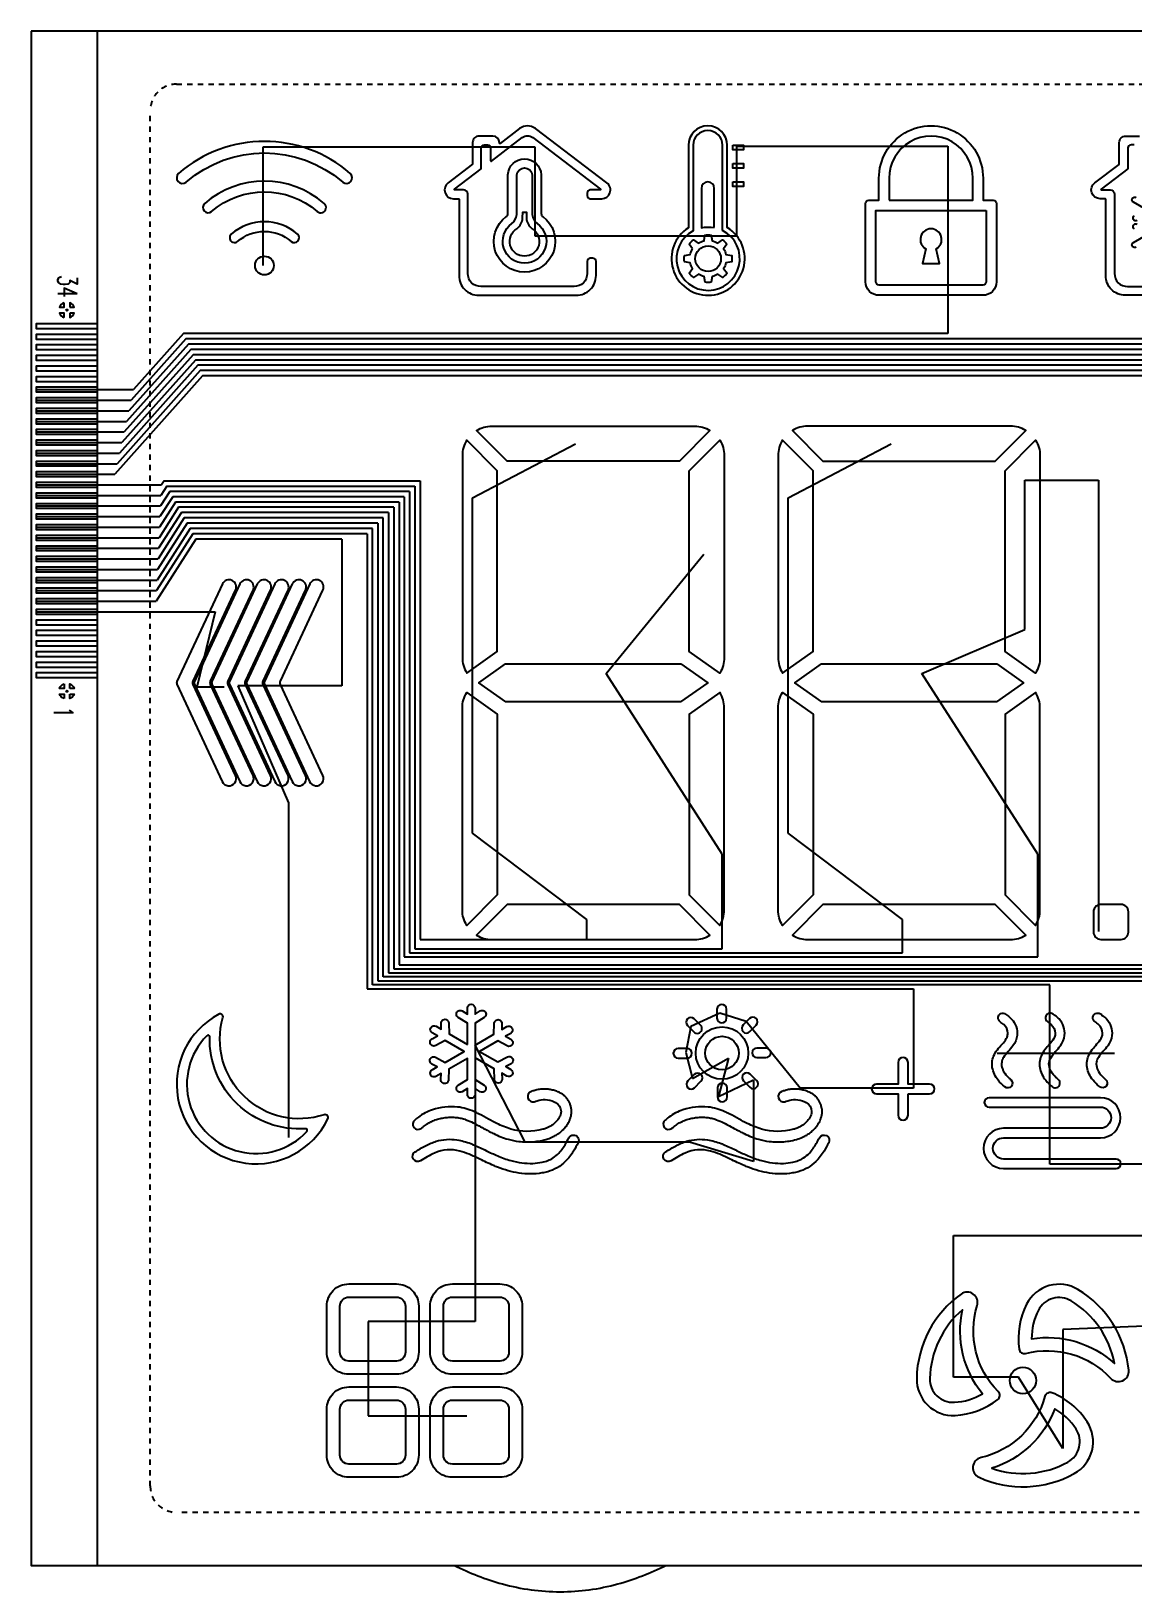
# Model space of a CAD drawing. Header units: millimetres. Extents: x 1946 to 4611, y 2266 to 2855.
# Drawn here: x 3259.8 to 3301.5, y 2679.7 to 2738.7 of the extents above; entities that cross this region are included whole.
import ezdxf

# ---------------------------------------------------------------- set-up
doc = ezdxf.new("R2010")
doc.units = ezdxf.units.MM
doc.linetypes.add('DASHED', pattern=[0.2, 0.1, -0.1])
doc.layers.add('DWG', color=7, linetype='Continuous')
doc.layers.add('seg', color=3, linetype='Continuous')
doc.styles.get("Standard").update_dxf_attribs({"font": 'txt.shx', "bigfont": 'gbcbig.shx'})

# ---------------------------------------------------------------- blocks, each defined once
blk = doc.blocks.new('SPC')
at = {"layer": 'DWG'}
for points in [[(16.507, 51.834, 0.41411), (16.342, 52), (16.013, 52, -0.718034), (16.003, 52.03), (17.013, 52.798, 0.234266), (17.019, 52.811), (17.019, 53.589, -0.41484), (17.136, 53.705), (17.256, 53.704, -0.413587), (17.372, 53.588), (17.372, 53.105, 0.620396), (17.399, 53.092), (18.565, 53.979, -0.337132), (18.967, 53.979), (21.532, 52.028, -0.718303), (21.522, 51.998), (21.14, 51.998, 0.414318), (21.024, 51.882), (21.024, 51.783, 0.41411), (21.14, 51.667), (21.571, 51.667, 0.718303), (21.771, 52.262), (19.067, 54.319, 0.337132), (18.465, 54.319), (17.73, 53.76, -0.620396), (17.703, 53.773), (17.703, 53.787, 0.413587), (17.455, 54.035), (16.937, 54.036, 0.41484), (16.688, 53.788), (16.688, 52.968), (15.763, 52.264, 0.718034), (15.963, 51.669), (16.159, 51.668, -0.41411), (16.176, 51.652), (16.176, 48.761, 0.414214), (16.922, 48.015), (20.61, 48.015, 0.414214), (21.356, 48.761), (21.356, 49.299, 0.414214), (21.24, 49.415), (21.14, 49.415, 0.414214), (21.024, 49.299), (21.024, 48.844, -0.414214), (20.527, 48.346), (17.005, 48.346, -0.414214), (16.507, 48.844)], [(24.851, 50.568, 3.486322), (26.319, 50.581), (26.319, 53.687, 1), (24.851, 53.687)], [(35.99, 52.44), (35.99, 51.608), (36.378, 51.608, -0.414214), (36.499, 51.487), (36.499, 48.528, -0.414214), (35.986, 48.015), (32.06, 48.015, -0.414214), (31.547, 48.528), (31.547, 51.487, -0.414214), (31.668, 51.608), (32.056, 51.608), (32.056, 52.44, -1.006943)], [(11.779, 52.293, 1), (12.063, 52.621, 0.37367), (5.575, 52.621, 1), (5.859, 52.293, -0.37367)], [(26.144, 50.465), (26.144, 53.687, 1), (25.026, 53.687), (25.026, 50.454, 4.039611)], [(32.443, 51.608), (35.603, 51.608), (35.603, 52.44, 1.008178), (32.443, 52.441)], [(19.284, 51.099, 0.214015), (19.342, 50.989, -3.04756), (17.965, 50.989, 0.214015), (18.023, 51.099), (18.023, 52.573, -0.948577), (19.284, 52.573)], [(18.945, 51.068, 0.202499), (19.13, 50.725, -3.143835), (18.177, 50.725, 0.202499), (18.361, 51.068), (18.361, 52.573, -0.888352), (18.945, 52.573)], [(10.815, 51.183, 1), (11.078, 51.487, 0.37367), (6.56, 51.487, 1), (6.823, 51.183, -0.37367)], [(25.829, 50.575), (25.829, 52.059, 1), (25.34, 52.059), (25.34, 50.57, -0.103239)], [(9.833, 50.053, 1), (10.071, 50.327, 0.37367), (7.567, 50.327, 1), (7.805, 50.053, -0.37367)], [(18.367, 50.533, 0.204472), (18.582, 50.941), (18.584, 51.16), (18.723, 51.16), (18.724, 50.941, 0.204472), (18.94, 50.533, -3.624789)], [(36.112, 51.221), (36.112, 48.528, -0.414214), (35.986, 48.402), (32.06, 48.402, -0.414214), (31.934, 48.528), (31.934, 51.221)], [(25.007, 49.769), (24.879, 49.949, -0.064732), (25.043, 50.114), (25.224, 49.986, -0.084971), (25.44, 50.076), (25.477, 50.294, -0.064732), (25.709, 50.294), (25.747, 50.077, -0.084971), (25.963, 49.987), (26.144, 50.115, -0.064732), (26.308, 49.951), (26.181, 49.771, -0.084971), (26.271, 49.555), (26.489, 49.518, -0.064732), (26.489, 49.285), (26.271, 49.248, -0.084971), (26.182, 49.031), (26.31, 48.851, -0.064732), (26.146, 48.686), (25.965, 48.814, -0.084971), (25.749, 48.724), (25.712, 48.506, -0.064732), (25.48, 48.506), (25.442, 48.723, -0.084971), (25.226, 48.813), (25.046, 48.685, -0.064732), (24.881, 48.849), (25.008, 49.029, -0.084971), (24.918, 49.245), (24.701, 49.282, -0.064732), (24.7, 49.515), (24.918, 49.552, -0.084971)], [(34.219, 49.774, 3.847294), (33.827, 49.774), (33.706, 49.222), (34.34, 49.222)], [(16.303, 34.321, 0.139094), (16.469, 33.736), (17.623, 34.548), (17.623, 41.379), (16.469, 42.54, 0.139094), (16.303, 41.955)], [(25.09, 43.069, -0.136063), (25.663, 42.91), (24.509, 41.749), (17.997, 41.749), (16.843, 42.91, -0.136063), (17.417, 43.069)], [(26.203, 34.321, -0.139094), (26.037, 33.736), (24.883, 34.548), (24.883, 41.379), (26.037, 42.54, -0.139094), (26.203, 41.955)], [(28.244, 34.321, 0.139094), (28.41, 33.736), (29.564, 34.548), (29.564, 41.379), (28.41, 42.54, 0.139094), (28.244, 41.955)], [(29.358, 43.069, 0.136063), (28.784, 42.91), (29.938, 41.749), (36.45, 41.749), (37.604, 42.91, 0.136063), (37.031, 43.069)], [(38.144, 34.321, -0.139094), (37.978, 33.736), (36.824, 34.548), (36.824, 41.379), (37.978, 42.54, -0.139094), (38.144, 41.955)], [(7.728, 36.868, 1), (7.228, 37.101), (5.512, 33.421, 0.221646), (5.512, 33.311), (7.225, 29.638, 1.013416), (7.728, 29.864), (6.125, 33.302, -0.221714), (6.125, 33.429)], [(8.389, 36.868, 1), (7.889, 37.101), (6.173, 33.421, 0.221646), (6.173, 33.311), (7.886, 29.638, 1.013416), (8.389, 29.864), (6.785, 33.302, -0.221714), (6.785, 33.429)], [(9.05, 36.868, 1), (8.55, 37.101), (6.833, 33.421, 0.221646), (6.833, 33.311), (8.547, 29.638, 1.013416), (9.05, 29.864), (7.446, 33.302, -0.221714), (7.446, 33.429)], [(9.71, 36.868, 1), (9.21, 37.101), (7.494, 33.421, 0.221646), (7.494, 33.311), (9.207, 29.638, 1.013416), (9.71, 29.864), (8.107, 33.302, -0.221714), (8.107, 33.429)], [(10.371, 36.868, 1), (9.871, 37.101), (8.155, 33.421, 0.221646), (8.155, 33.311), (9.868, 29.638, 1.013416), (10.371, 29.864), (8.767, 33.302, -0.221714), (8.767, 33.429)], [(11.032, 36.868, 1), (10.532, 37.101), (8.815, 33.421, 0.221646), (8.815, 33.311), (10.529, 29.638, 1.013416), (11.032, 29.864), (9.428, 33.302, -0.221714), (9.428, 33.429)], [(16.303, 32.412, -0.139094), (16.469, 32.997), (17.623, 32.185), (17.623, 25.354), (16.469, 24.193, -0.139094), (16.303, 24.778)], [(26.203, 32.412, 0.139094), (26.037, 32.997), (24.883, 32.185), (24.883, 25.354), (26.037, 24.193, 0.139094), (26.203, 24.778)], [(28.244, 32.412, -0.139094), (28.41, 32.997), (29.564, 32.185), (29.564, 25.354), (28.41, 24.193, -0.139094), (28.244, 24.778)], [(38.144, 32.412, 0.139094), (37.978, 32.997), (36.824, 32.185), (36.824, 25.354), (37.978, 24.193, 0.139094), (38.144, 24.778)], [(25.09, 23.664, 0.136063), (25.663, 23.823), (24.509, 24.984), (17.997, 24.984), (16.843, 23.823, 0.136063), (17.417, 23.664)], [(37.031, 23.664, 0.136063), (37.604, 23.823), (36.45, 24.984), (29.938, 24.984), (28.784, 23.823, 0.136063), (29.358, 23.664)], [(41.487, 23.939), (41.487, 24.709, 0.414214), (41.212, 24.984), (40.442, 24.984, 0.414214), (40.167, 24.709), (40.167, 23.939, 0.414214), (40.442, 23.664), (41.212, 23.664, 0.414214)], [(11.081, 17.036, -0.601431), (7.248, 20.712, 0.66148), (7.091, 20.839, 1.37923), (11.215, 16.884, 0.66148)], [(16.491, 19.697), (16.491, 20.496), (16.145, 20.71, -1), (16.298, 20.958), (16.491, 20.839), (16.491, 21.064, -1), (16.783, 21.064), (16.783, 20.839), (16.975, 20.958, -1), (17.128, 20.71), (16.783, 20.496), (16.783, 19.672), (17.493, 20.082), (17.505, 20.488, -1), (17.797, 20.48), (17.79, 20.253), (17.984, 20.366, -1), (18.13, 20.113), (17.936, 20.001), (18.135, 19.894, -1), (17.997, 19.637), (17.639, 19.829), (16.95, 19.432), (17.646, 19.03), (18.004, 19.223, -1), (18.142, 18.966), (17.943, 18.859), (18.133, 18.749, -1), (17.987, 18.496), (17.797, 18.606), (17.804, 18.38, -1), (17.512, 18.371), (17.5, 18.777), (16.783, 19.192), (16.783, 18.365), (17.128, 18.151, -1), (16.975, 17.903), (16.783, 18.022), (16.783, 17.802, -1), (16.491, 17.802), (16.491, 18.022), (16.298, 17.903, -1), (16.145, 18.151), (16.491, 18.365), (16.491, 19.167), (15.793, 18.764), (15.781, 18.357, -1), (15.489, 18.366), (15.496, 18.592), (15.306, 18.482, -1), (15.16, 18.735), (15.35, 18.845), (15.151, 18.952, -1), (15.289, 19.209), (15.647, 19.016), (16.367, 19.432), (15.654, 19.843), (15.297, 19.65, -1), (15.158, 19.907), (15.357, 20.015), (15.163, 20.127, -1), (15.309, 20.379), (15.503, 20.267), (15.497, 20.493, -1), (15.788, 20.502), (15.8, 20.096)], [(25.056, 20.164, 1), (25.311, 20.419), (25.067, 20.663, 1), (24.812, 20.408)], [(25.931, 20.684, 1), (26.291, 20.684), (26.291, 21.029, 1), (25.931, 21.029)], [(26.917, 20.433, 1), (27.172, 20.178), (27.416, 20.423, 1), (27.161, 20.677)], [(36.631, 20.555, -1.00001), (36.841, 20.844), (36.878, 20.817), (36.915, 20.79, -0.043579), (37.069, 20.655, -0.221004), (37.279, 20.032, -0.120901), (37.123, 19.642, -0.029126), (36.938, 19.422, 0.046117), (36.767, 19.2, 0.09316), (36.695, 19.028, 0.133309), (36.723, 18.773, 0.037763), (36.768, 18.674, 0.081683), (36.96, 18.435, 0.01094), (37.04, 18.366, -1), (36.811, 18.092), (36.805, 18.097, -0.055524), (36.563, 18.338, -0.125176), (36.341, 18.822, -0.167914), (36.419, 19.309, -0.050698), (36.579, 19.551, -0.008725), (36.76, 19.759, 0.089231), (36.898, 19.973, 0.092816), (36.927, 20.116, 0.215759), (36.774, 20.444, 0.024091)], [(38.426, 20.555, -0.024091), (38.569, 20.444, -0.215759), (38.722, 20.116, -0.092816), (38.693, 19.973, -0.089231), (38.555, 19.76, 0.008725), (38.374, 19.551, 0.050698), (38.214, 19.309, 0.167914), (38.137, 18.822, 0.125176), (38.359, 18.338, 0.055524), (38.6, 18.097), (38.606, 18.092, 1), (38.835, 18.366, -0.01094), (38.755, 18.436, -0.081683), (38.564, 18.674, -0.037763), (38.519, 18.773, -0.133309), (38.49, 19.028, -0.09316), (38.563, 19.2, -0.046117), (38.734, 19.422, 0.029126), (38.919, 19.642, 0.120901), (39.075, 20.032, 0.221004), (38.865, 20.656, 0.043579), (38.711, 20.79), (38.674, 20.818), (38.637, 20.844, 1.00001)], [(40.216, 20.557, -1.000011), (40.427, 20.847), (40.464, 20.82), (40.501, 20.793, -0.043579), (40.655, 20.658, -0.221004), (40.865, 20.034, -0.120901), (40.709, 19.645, -0.029126), (40.524, 19.424, 0.046117), (40.353, 19.202, 0.09316), (40.28, 19.03, 0.133309), (40.309, 18.776, 0.037763), (40.354, 18.676, 0.081683), (40.545, 18.438, 0.01094), (40.626, 18.369, -1), (40.396, 18.094), (40.39, 18.099, -0.055524), (40.149, 18.34, -0.125176), (39.927, 18.825, -0.167914), (40.004, 19.312, -0.050698), (40.164, 19.554, -0.008725), (40.345, 19.762, 0.089231), (40.483, 19.975, 0.092816), (40.512, 20.119, 0.215759), (40.36, 20.447, 0.024091)], [(10.369, 16.507, -0.441859), (6.749, 19.978, 0.68037), (6.639, 20.025, 1.013291), (10.421, 16.399, 0.68037)], [(24.46, 19.178), (24.805, 19.178, 1), (24.805, 19.538), (24.46, 19.538, 1)], [(27.782, 19.198, 1), (27.782, 19.558), (27.437, 19.558, 1), (27.437, 19.198)], [(33.154, 17.821), (33.967, 17.821, 1), (33.967, 18.197), (33.154, 18.197), (33.154, 19.013, 1), (32.778, 19.013), (32.778, 18.197), (31.967, 18.197, 1), (31.967, 17.821), (32.778, 17.821), (32.778, 17.017, 1), (33.154, 17.017)], [(24.826, 18.314, 1), (25.081, 18.059), (25.325, 18.303, 1), (25.071, 18.558)], [(27.176, 18.073, 1), (27.43, 18.328), (27.186, 18.572, 1), (26.931, 18.318)], [(19.829, 17.503, -0.267433), (20.034, 17.152, -0.131529), (19.968, 16.931, -0.119242), (19.679, 16.627, -0.053503), (19.486, 16.529, -0.025073), (19.349, 16.484, -0.135505), (18.141, 16.493, -0.046654), (17.605, 16.706, -0.011823), (17.296, 16.869, 0.007808), (16.938, 17.062, 0.012834), (16.756, 17.149, 0.080322), (16.122, 17.327, 0.107137), (15.172, 17.222, 0.082648), (14.639, 16.94, 0.006712), (14.501, 16.835, 1), (14.745, 16.52, -0.002183), (14.833, 16.588, -0.020479), (14.994, 16.702, -0.033296), (15.15, 16.786, -0.029814), (15.322, 16.853, -0.026731), (15.507, 16.901, -0.012628), (15.602, 16.919, -0.012714), (15.699, 16.931, -0.012877), (15.795, 16.939, -0.013114), (15.891, 16.941, -0.027292), (16.08, 16.931, -0.029165), (16.261, 16.9, -0.02932), (16.437, 16.848, -0.029682), (16.712, 16.73, -0.011614), (17.159, 16.49, 0.004553), (17.32, 16.404, 0.008221), (17.487, 16.32, 0.044114), (18.035, 16.109, 0.038312), (18.436, 16.028, 0.025288), (18.709, 16.009, 0.02561), (18.983, 16.017, 0.026383), (19.256, 16.054, 0.029796), (19.529, 16.122, 0.034669), (19.742, 16.207, 0.029522), (19.884, 16.286, 0.030889), (20.018, 16.383, 0.032003), (20.14, 16.498, 0.033538), (20.247, 16.63, 0.02703), (20.318, 16.741, 0.023637), (20.361, 16.827, 0.013887), (20.38, 16.875, 0.015401), (20.397, 16.926, 0.016992), (20.412, 16.98, 0.018466), (20.423, 17.037, 0.041047), (20.432, 17.16, 0.038766), (20.421, 17.28, 0.036053), (20.394, 17.394, 0.03487), (20.351, 17.5, 0.035655), (20.293, 17.601, 0.03771), (20.22, 17.695, 0.037518), (20.134, 17.775, 0.032735), (20.045, 17.837, 0.039711), (19.911, 17.905, 0.036535), (19.743, 17.96, 0.023822), (19.588, 17.991, 0.028602), (19.425, 18.006, 0.035418), (19.253, 17.999, 0.042138), (19.075, 17.965, 0.015084), (18.945, 17.922, -0.014409), (18.914, 17.912, 0.989605), (19.024, 17.529, 0.015889), (19.079, 17.547), (19.134, 17.566, -0.103654), (19.431, 17.607, -0.083791), (19.777, 17.529, -0.026127)], [(29.302, 17.503, -0.267433), (29.507, 17.152, -0.131529), (29.441, 16.931, -0.119242), (29.152, 16.627, -0.053503), (28.96, 16.529, -0.025073), (28.822, 16.484, -0.135505), (27.614, 16.493, -0.046654), (27.078, 16.706, -0.011823), (26.769, 16.869, 0.007808), (26.411, 17.062, 0.012834), (26.229, 17.149, 0.080322), (25.595, 17.327, 0.107137), (24.645, 17.222, 0.082648), (24.112, 16.94, 0.006712), (23.974, 16.835, 1), (24.218, 16.52, -0.002183), (24.306, 16.588, -0.020479), (24.467, 16.702, -0.033296), (24.623, 16.786, -0.029814), (24.795, 16.853, -0.026731), (24.98, 16.901, -0.012628), (25.075, 16.919, -0.012714), (25.172, 16.931, -0.012877), (25.268, 16.939, -0.013114), (25.364, 16.941, -0.027292), (25.553, 16.931, -0.029165), (25.734, 16.9, -0.02932), (25.91, 16.848, -0.029682), (26.185, 16.73, -0.011614), (26.632, 16.49, 0.004553), (26.793, 16.404, 0.008221), (26.961, 16.32, 0.044114), (27.508, 16.109, 0.038312), (27.909, 16.028, 0.025288), (28.182, 16.009, 0.02561), (28.457, 16.017, 0.026383), (28.729, 16.054, 0.029796), (29.002, 16.122, 0.034669), (29.215, 16.207, 0.029522), (29.357, 16.286, 0.030889), (29.491, 16.383, 0.032003), (29.613, 16.498, 0.033538), (29.721, 16.63, 0.02703), (29.791, 16.741, 0.023637), (29.834, 16.827, 0.013887), (29.853, 16.875, 0.015401), (29.87, 16.926, 0.016992), (29.885, 16.98, 0.018466), (29.896, 17.037, 0.041047), (29.905, 17.16, 0.038766), (29.894, 17.28, 0.036053), (29.867, 17.394, 0.03487), (29.824, 17.5, 0.035655), (29.766, 17.601, 0.03771), (29.693, 17.695, 0.037518), (29.607, 17.775, 0.032735), (29.518, 17.837, 0.039711), (29.384, 17.905, 0.036535), (29.216, 17.96, 0.023822), (29.061, 17.991, 0.028602), (28.898, 18.006, 0.035418), (28.726, 17.999, 0.042138), (28.548, 17.965, 0.015084), (28.418, 17.922, -0.014409), (28.387, 17.912, 0.989605), (28.497, 17.529, 0.015889), (28.552, 17.547), (28.607, 17.566, -0.103654), (28.904, 17.607, -0.083791), (29.25, 17.529, -0.026127)], [(25.951, 17.707, 1), (26.311, 17.707), (26.311, 18.052, 1), (25.951, 18.052)], [(40.432, 17.681), (36.217, 17.681, 1), (36.217, 17.324), (40.432, 17.324, -1), (40.432, 16.522), (36.766, 16.522, 1), (36.766, 15.004), (41.023, 15.004, 1), (41.023, 15.362), (36.766, 15.362, -1), (36.766, 16.164), (40.432, 16.164, 1)], [(20.682, 15.979, -0.021748), (20.507, 15.662, -0.059277), (20.196, 15.267, -0.129722), (19.53, 14.882, -0.027865), (19.311, 14.833, -0.076797), (18.447, 14.83, -0.058014), (17.633, 15.054, -0.00693), (17.483, 15.115, -0.011553), (16.958, 15.357, 0.013783), (16.56, 15.539, 0.036256), (16.209, 15.66, 0.170089), (15.251, 15.588, 0.027598), (14.976, 15.447, 0.007479), (14.724, 15.295, -1), (14.515, 15.633, -0.018829), (14.909, 15.864, -0.049182), (15.309, 16.033, -0.107877), (16.098, 16.087, -0.055638), (16.618, 15.944, -0.008922), (16.759, 15.887, -0.011254), (17.213, 15.675, 0.012231), (17.638, 15.482, 0.032613), (18.141, 15.302, 0.077511), (18.968, 15.198, 0.044699), (19.32, 15.24, 0.090325), (19.732, 15.403, 0.060537), (19.952, 15.588, 0.05768), (20.213, 15.947, 0.011282), (20.328, 16.161, -1)], [(29.802, 16.161, -1), (30.155, 15.979, -0.021748), (29.98, 15.662, -0.059277), (29.669, 15.267, -0.129722), (29.003, 14.882, -0.027865), (28.784, 14.833, -0.076797), (27.92, 14.83, -0.058014), (27.106, 15.054, -0.00693), (26.956, 15.115, -0.011553), (26.431, 15.357, 0.013783), (26.033, 15.539, 0.036256), (25.682, 15.66, 0.170089), (24.724, 15.588, 0.027598), (24.449, 15.447, 0.007479), (24.197, 15.295, -1), (23.988, 15.633, -0.018829), (24.382, 15.864, -0.049182), (24.783, 16.033, -0.107877), (25.571, 16.087, -0.055638), (26.091, 15.944, -0.008922), (26.232, 15.887, -0.011254), (26.687, 15.675, 0.012231), (27.111, 15.482, 0.032613), (27.614, 15.302, 0.077511), (28.442, 15.198, 0.044699), (28.793, 15.24, 0.090325), (29.205, 15.403, 0.060537), (29.425, 15.588, 0.05768), (29.686, 15.947, 0.011282)], [(13.812, 7.222), (12.016, 7.222, -0.414214), (11.175, 8.063), (11.175, 9.799, -0.414214), (12.016, 10.64), (13.812, 10.64, -0.414214), (14.653, 9.799), (14.653, 8.063, -0.414214)], [(17.721, 7.222), (15.925, 7.222, -0.414214), (15.084, 8.063), (15.084, 9.799, -0.414214), (15.925, 10.64), (17.721, 10.64, -0.414214), (18.562, 9.799), (18.562, 8.063, -0.414214)], [(39.58, 10.428, 0.435888), (37.638, 9.873, 0.154027), (37.355, 8.173, 0.447813), (37.601, 8.009, -0.275579), (40.816, 7.072, 0.717666), (41.5, 7.38, 0.236572)], [(13.812, 7.722), (12.016, 7.722, -0.414214), (11.675, 8.063), (11.675, 9.799, -0.414214), (12.016, 10.14), (13.812, 10.14, -0.414214), (14.153, 9.799), (14.153, 8.063, -0.414214)], [(17.721, 7.722), (15.925, 7.722, -0.414214), (15.584, 8.063), (15.584, 9.799, -0.414214), (15.925, 10.14), (17.721, 10.14, -0.414214), (18.062, 9.799), (18.062, 8.063, -0.414214)], [(33.481, 7.07, 0.435888), (34.933, 5.665, 0.154027), (36.546, 6.271, 0.447813), (36.565, 6.566, -0.275579), (35.77, 9.818, 0.717666), (35.16, 10.257, 0.236572)], [(39.321, 10, 0.435888), (38.084, 9.647, 0.119061), (37.827, 8.567, -0.228202), (40.96, 7.632, 0.213921)], [(33.981, 7.06, 0.435888), (34.906, 6.165, 0.119061), (35.97, 6.482, -0.228202), (35.212, 9.663, 0.213921)], [(13.812, 3.328), (12.016, 3.328, -0.414214), (11.175, 4.169), (11.175, 5.905, -0.414214), (12.016, 6.746), (13.812, 6.746, -0.414214), (14.653, 5.905), (14.653, 4.169, -0.414214)], [(17.721, 3.328), (15.925, 3.328, -0.414214), (15.084, 4.169), (15.084, 5.905, -0.414214), (15.925, 6.746), (17.721, 6.746, -0.414214), (18.562, 5.905), (18.562, 4.169, -0.414214)], [(39.439, 3.467, 0.435888), (39.929, 5.426, 0.154027), (38.598, 6.521, 0.447813), (38.333, 6.39, -0.275579), (35.914, 4.075, 0.717666), (35.839, 3.328, 0.236572)], [(13.812, 3.828), (12.016, 3.828, -0.414214), (11.675, 4.169), (11.675, 5.905, -0.414214), (12.016, 6.246), (13.812, 6.246, -0.414214), (14.153, 5.905), (14.153, 4.169, -0.414214)], [(17.721, 3.828), (15.925, 3.828, -0.414214), (15.584, 4.169), (15.584, 5.905, -0.414214), (15.925, 6.246), (17.721, 6.246, -0.414214), (18.062, 5.905), (18.062, 4.169, -0.414214)], [(39.198, 3.905, 0.435888), (39.51, 5.154, 0.119061), (38.703, 5.916, -0.228202), (36.327, 3.67, 0.213921)]]:
    blk.add_lwpolyline(points, format="xyb", close=True, dxfattribs=at)
for points in [[(41.708, 53.704), (41.587, 53.705, 0.41484), (41.471, 53.589), (41.471, 52.811, -0.234266), (41.465, 52.798), (40.454, 52.03, 0.718034), (40.465, 52), (40.794, 52, -0.41411), (40.959, 51.834), (40.959, 48.844, 0.414214), (41.456, 48.346), (44.979, 48.346, 0.414214)], [(45.062, 48.015), (41.374, 48.015, -0.414214), (40.628, 48.761), (40.628, 51.652, 0.41411), (40.611, 51.668), (40.415, 51.669, -0.718034), (40.215, 52.264), (41.133, 52.963, 0.234266), (41.14, 52.976), (41.14, 53.788, -0.41484), (41.389, 54.036), (41.907, 54.035, -0.413587)], [(41.779, 49.834, -1.030478), (41.676, 50.011), (42.153, 50.286)], [(41.716, 50.526, -1), (41.814, 50.705)], [(41.814, 50.839, -1), (41.716, 51.018)], [(42.153, 51.258), (41.676, 51.533, -1.030478), (41.779, 51.71)]]:
    blk.add_lwpolyline(points, format="xyb", dxfattribs=at)
for points in [[(26.526, 53.687), (26.934, 53.687), (26.934, 53.512), (26.526, 53.512)], [(26.526, 52.993), (26.934, 52.993), (26.934, 52.818), (26.526, 52.818)], [(26.526, 52.3), (26.934, 52.3), (26.934, 52.124), (26.526, 52.124)], [(24.567, 34.078), (25.579, 33.366), (24.557, 32.648), (17.949, 32.648), (16.927, 33.366), (17.939, 34.078)], [(36.508, 34.078), (37.52, 33.366), (36.498, 32.648), (29.89, 32.648), (28.868, 33.366), (29.88, 34.078)]]:
    blk.add_lwpolyline(points, close=True, dxfattribs=at)
for centre, radius in [((25.595, 49.4), 0.486), ((8.819, 49.141), 0.355), ((26.121, 19.368), 0.992), ((26.121, 19.368), 0.632), ((37.5, 6.988), 0.5)]:
    blk.add_circle(centre, radius, dxfattribs=at)
blk = doc.blocks.new('DWG')
at = {"layer": 'DWG'}
for points in [[(0, 58), (0, 0), (72.5, 0), (72.5, 58)], [(2.5, 46.75), (0.2, 46.75), (0.2, 46.95), (2.5, 46.95)], [(2.5, 46.35), (0.2, 46.35), (0.2, 46.55), (2.5, 46.55)], [(2.5, 45.95), (0.2, 45.95), (0.2, 46.15), (2.5, 46.15)], [(2.5, 45.55), (0.2, 45.55), (0.2, 45.75), (2.5, 45.75)], [(2.5, 45.15), (0.2, 45.15), (0.2, 45.35), (2.5, 45.35)], [(2.5, 44.75), (0.2, 44.75), (0.2, 44.95), (2.5, 44.95)], [(2.5, 44.35), (0.2, 44.35), (0.2, 44.55), (2.5, 44.55)], [(2.5, 43.95), (0.2, 43.95), (0.2, 44.15), (2.5, 44.15)], [(2.5, 43.55), (0.2, 43.55), (0.2, 43.75), (2.5, 43.75)], [(2.5, 43.15), (0.2, 43.15), (0.2, 43.35), (2.5, 43.35)], [(2.5, 42.75), (0.2, 42.75), (0.2, 42.95), (2.5, 42.95)], [(2.5, 42.35), (0.2, 42.35), (0.2, 42.55), (2.5, 42.55)], [(2.5, 41.95), (0.2, 41.95), (0.2, 42.15), (2.5, 42.15)], [(2.5, 41.55), (0.2, 41.55), (0.2, 41.75), (2.5, 41.75)], [(2.5, 41.15), (0.2, 41.15), (0.2, 41.35), (2.5, 41.35)], [(2.5, 40.75), (0.2, 40.75), (0.2, 40.95), (2.5, 40.95)], [(2.5, 40.35), (0.2, 40.35), (0.2, 40.55), (2.5, 40.55)], [(2.5, 39.95), (0.2, 39.95), (0.2, 40.15), (2.5, 40.15)], [(2.5, 39.55), (0.2, 39.55), (0.2, 39.75), (2.5, 39.75)], [(2.5, 39.15), (0.2, 39.15), (0.2, 39.35), (2.5, 39.35)], [(2.5, 38.75), (0.2, 38.75), (0.2, 38.95), (2.5, 38.95)], [(2.5, 38.35), (0.2, 38.35), (0.2, 38.55), (2.5, 38.55)], [(2.5, 37.95), (0.2, 37.95), (0.2, 38.15), (2.5, 38.15)], [(2.5, 37.55), (0.2, 37.55), (0.2, 37.75), (2.5, 37.75)], [(2.5, 37.15), (0.2, 37.15), (0.2, 37.35), (2.5, 37.35)], [(2.5, 36.75), (0.2, 36.75), (0.2, 36.95), (2.5, 36.95)], [(2.5, 36.35), (0.2, 36.35), (0.2, 36.55), (2.5, 36.55)], [(2.5, 35.95), (0.2, 35.95), (0.2, 36.15), (2.5, 36.15)], [(2.5, 35.55), (0.2, 35.55), (0.2, 35.75), (2.5, 35.75)], [(2.5, 35.15), (0.2, 35.15), (0.2, 35.35), (2.5, 35.35)], [(2.5, 34.75), (0.2, 34.75), (0.2, 34.95), (2.5, 34.95)], [(2.5, 34.35), (0.2, 34.35), (0.2, 34.55), (2.5, 34.55)], [(2.5, 33.95), (0.2, 33.95), (0.2, 34.15), (2.5, 34.15)], [(2.5, 33.55), (0.2, 33.55), (0.2, 33.75), (2.5, 33.75)]]:
    blk.add_lwpolyline(points, close=True, dxfattribs=at)
blk.add_lwpolyline([(2.5, 58), (2.5, 0)], dxfattribs=at)
at = {"layer": 'DWG', "linetype": 'DASHED', "ltscale": 2}
blk.add_lwpolyline([(70.5, 55), (70.5, 3, -0.414214), (69.5, 2), (5.5, 2, -0.414214), (4.5, 3), (4.5, 55, -0.414214), (5.5, 56), (69.5, 56, -0.414214)], format="xyb", close=True, dxfattribs=at)
at = {"layer": 'DWG'}
for points in [[(1.24, 47.734, 0.207908), (1.071, 47.565), (1.24, 47.565)], [(1.24, 47.176), (1.24, 47.345), (1.071, 47.345, 0.207908)], [(1.46, 47.565), (1.629, 47.565, 0.207908), (1.46, 47.734)], [(1.46, 47.345), (1.46, 47.176, 0.207908), (1.629, 47.345)], [(1.24, 33.324), (1.24, 33.155), (1.071, 33.155, -0.207908)], [(1.46, 33.155), (1.46, 33.324, -0.207908), (1.629, 33.155)], [(1.24, 32.766, -0.207908), (1.071, 32.935), (1.24, 32.935)], [(1.46, 32.935), (1.629, 32.935, -0.207908), (1.46, 32.766)]]:
    blk.add_lwpolyline(points, format="xyb", close=True, dxfattribs=at)
blk.add_lwpolyline([(16, 0, 0.049067), (17.818, -0.702, 0.066912), (20, -1, 0.066912), (22.182, -0.702, 0.049067), (24, 0)], format="xyb", dxfattribs=at)
for centre in [(1.35, 47.455), (1.35, 33.045)]:
    blk.add_circle(centre, 0.025, dxfattribs=at)
blk.add_blockref('SPC', (0, 0), dxfattribs=at)
at = {"layer": 'DWG', "width": 0.7}
for s, p in [('34', (1.012, 48.786)), ('1', (0.855, 32.474))]:
    blk.add_text(s, height=0.72, rotation=270, dxfattribs=at).set_placement(p)

msp = doc.modelspace()

# ---------------------------------------------------------------- linework, layer by layer
at = {"layer": 'seg'}
for p, q in [((3268.59088, 2734.37728), (3278.86248, 2734.37728)), ((3268.59088, 2729.88799), (3268.59088, 2734.37728)), ((3278.86248, 2734.37728), (3278.86248, 2731.01106)), ((3286.50416, 2734.39971), (3294.47752, 2734.39971)), ((3286.50416, 2731.01106), (3286.50416, 2734.39971)), ((3294.47752, 2734.39971), (3294.47752, 2727.31457)), ((3278.86248, 2731.01106), (3286.50416, 2731.01106)), ((3265.66909, 2727.11457), (3263.59875, 2724.79526)), ((3265.57953, 2727.31457), (3263.68771, 2725.19526)), ((3294.47752, 2727.31457), (3265.57953, 2727.31457)), ((3309.9523, 2727.11457), (3265.66909, 2727.11457)), ((3265.93777, 2726.51457), (3263.33184, 2723.59526)), ((3265.84821, 2726.71457), (3263.42081, 2723.99526)), ((3265.75865, 2726.91457), (3263.50978, 2724.39526)), ((3311.40359, 2726.91457), (3265.75865, 2726.91457)), ((3313.53046, 2726.71457), (3265.84821, 2726.71457)), ((3314.98175, 2726.51457), (3265.93777, 2726.51457)), ((3266.20646, 2725.91457), (3263.06493, 2722.39526)), ((3266.1169, 2726.11457), (3263.1539, 2722.79526)), ((3266.02733, 2726.31457), (3263.24287, 2723.19526)), ((3318.59068, 2726.31457), (3266.02733, 2726.31457)), ((3320.04196, 2726.11457), (3266.1169, 2726.11457)), ((3322.16884, 2725.91457), (3266.20646, 2725.91457)), ((3266.29602, 2725.71457), (3262.97596, 2721.99526)), ((3323.62012, 2725.71457), (3266.29602, 2725.71457)), ((3260.01702, 2725.19526), (3263.68771, 2725.19526)), ((3260.01702, 2724.79526), (3263.59875, 2724.79526)), ((3260.01702, 2724.39526), (3263.50978, 2724.39526)), ((3260.01702, 2723.99526), (3263.42081, 2723.99526)), ((3260.01702, 2723.59526), (3263.33184, 2723.59526)), ((3260.01702, 2723.19526), (3263.24287, 2723.19526)), ((3276.50359, 2721.10212), (3280.39257, 2723.14059)), ((3288.44444, 2721.10212), (3292.33343, 2723.14059)), ((3260.01702, 2722.79526), (3263.1539, 2722.79526)), ((3260.01702, 2722.39526), (3263.06493, 2722.39526)), ((3260.01702, 2721.99526), (3262.97596, 2721.99526)), ((3264.83883, 2721.74526), (3264.74276, 2721.59526)), ((3264.83883, 2721.74526), (3274.5252, 2721.74526)), ((3274.5252, 2721.74526), (3274.5252, 2704.4043)), ((3297.38697, 2721.77107), (3300.17876, 2721.77107)), ((3297.38697, 2716.1237), (3297.38697, 2721.77107)), ((3300.17876, 2721.77107), (3300.17876, 2704.71249)), ((3260.01702, 2721.59526), (3264.74276, 2721.59526)), ((3260.01702, 2721.19526), (3264.72408, 2721.19526)), ((3265.16706, 2721.14526), (3264.68672, 2720.39526)), ((3265.05765, 2721.34526), (3264.7054, 2720.79526)), ((3264.94824, 2721.54526), (3264.72408, 2721.19526)), ((3264.94824, 2721.54526), (3274.3252, 2721.54526)), ((3274.1252, 2721.34526), (3265.05765, 2721.34526)), ((3273.9252, 2721.14526), (3265.16706, 2721.14526)), ((3273.9252, 2721.14526), (3273.9252, 2703.74706)), ((3274.1252, 2721.34526), (3274.1252, 2703.89706)), ((3274.3252, 2721.54526), (3274.3252, 2704.04706)), ((3276.50359, 2708.42234), (3276.50359, 2721.10212)), ((3288.44444, 2708.42234), (3288.44444, 2721.10212)), ((3260.01702, 2720.79526), (3264.7054, 2720.79526)), ((3265.49529, 2720.54526), (3264.63068, 2719.19526)), ((3265.38588, 2720.74526), (3264.64936, 2719.59526)), ((3265.27647, 2720.94526), (3264.66804, 2719.99526)), ((3273.7252, 2720.94526), (3265.27647, 2720.94526)), ((3273.5252, 2720.74526), (3265.38588, 2720.74526)), ((3273.3252, 2720.54526), (3265.49529, 2720.54526)), ((3273.3252, 2720.54526), (3273.3252, 2703.14527)), ((3273.5252, 2720.74526), (3273.5252, 2703.29527)), ((3273.7252, 2720.94526), (3273.7252, 2703.44527)), ((3260.01702, 2720.39526), (3264.68672, 2720.39526)), ((3260.01702, 2719.99526), (3264.66804, 2719.99526)), ((3265.82353, 2719.94526), (3264.57463, 2717.99526)), ((3265.71411, 2720.14526), (3264.59331, 2718.39526)), ((3265.6047, 2720.34526), (3264.612, 2718.79526)), ((3273.1252, 2720.34526), (3265.6047, 2720.34526)), ((3272.9252, 2720.14526), (3265.71411, 2720.14526)), ((3272.7252, 2719.94526), (3265.82353, 2719.94526)), ((3272.7252, 2702.69527), (3272.7252, 2719.94526)), ((3272.9252, 2720.14526), (3272.9252, 2702.84527)), ((3273.1252, 2702.99527), (3273.1252, 2720.34526)), ((3260.01702, 2719.59526), (3264.64936, 2719.59526)), ((3266.04235, 2719.54526), (3264.53727, 2717.19526)), ((3265.93294, 2719.74526), (3264.55595, 2717.59526)), ((3272.5252, 2719.74526), (3265.93294, 2719.74526)), ((3271.56818, 2719.54526), (3266.04235, 2719.54526)), ((3271.56818, 2719.54526), (3271.56818, 2713.99326)), ((3272.5252, 2719.74526), (3272.5252, 2702.54527)), ((3260.01702, 2719.19526), (3264.63068, 2719.19526)), ((3260.01702, 2718.79526), (3264.612, 2718.79526)), ((3281.55429, 2714.46853), (3285.2535, 2718.97748)), ((3260.01702, 2718.39526), (3264.59331, 2718.39526)), ((3260.01702, 2717.99526), (3264.57463, 2717.99526)), ((3260.01702, 2717.59526), (3264.55595, 2717.59526)), ((3260.01702, 2717.19526), (3264.53727, 2717.19526)), ((3260.01702, 2716.79526), (3266.7753, 2716.79526)), ((3266.7753, 2716.79526), (3266.08355, 2713.94721)), ((3293.49514, 2714.46853), (3297.38697, 2716.1237)), ((3285.94101, 2707.62867), (3281.55429, 2714.46853)), ((3297.88187, 2707.62867), (3293.49514, 2714.46853)), ((3267.11251, 2713.94721), (3266.08355, 2713.94721)), ((3267.62422, 2713.99326), (3269.5433, 2709.57713)), ((3271.56818, 2713.99326), (3267.62422, 2713.99326)), ((3269.5433, 2709.57713), (3269.5433, 2696.92238)), ((3280.82018, 2705.16286), (3276.50359, 2708.42234)), ((3292.76104, 2705.16286), (3288.44444, 2708.42234)), ((3285.94101, 2704.04706), (3285.94101, 2707.62867)), ((3297.88187, 2703.74706), (3297.88187, 2707.62867)), ((3280.82018, 2704.4043), (3280.82018, 2705.16286)), ((3292.76104, 2703.89706), (3292.76104, 2705.16286)), ((3274.3252, 2704.04706), (3285.94101, 2704.04706)), ((3274.5252, 2704.4043), (3280.82018, 2704.4043)), ((3273.7252, 2703.44527), (3307.80986, 2703.44527)), ((3273.9252, 2703.74706), (3297.88187, 2703.74706)), ((3274.1252, 2703.89706), (3292.76104, 2703.89706)), ((3272.9252, 2702.84527), (3306.47685, 2702.84527)), ((3324.43478, 2702.99527), (3273.1252, 2702.99527)), ((3273.3252, 2703.14527), (3316.75302, 2703.14527)), ((3273.5252, 2703.29527), (3312.93069, 2703.29527)), ((3272.5252, 2702.54527), (3293.1748, 2702.54527)), ((3298.33024, 2702.69527), (3272.7252, 2702.69527)), ((3293.1748, 2702.54527), (3293.1748, 2698.78148)), ((3298.33024, 2695.91588), (3298.33024, 2702.69527)), ((3285.85953, 2701.61663), (3284.76194, 2701.11136)), ((3286.85635, 2701.30056), (3285.85953, 2701.61663)), ((3284.76194, 2701.11136), (3284.56795, 2700.13517)), ((3288.88885, 2698.78148), (3286.85635, 2701.30056)), ((3276.59969, 2700.41719), (3276.59969, 2689.96562)), ((3278.49094, 2696.74658), (3276.59969, 2700.41719)), ((3284.56795, 2700.13517), (3284.82262, 2699.14873)), ((3284.82262, 2699.14873), (3286.18564, 2699.91916)), ((3286.18564, 2699.91916), (3285.80543, 2698.4643)), ((3285.80543, 2698.4643), (3287.12541, 2699.09856)), ((3287.12541, 2699.09856), (3287.12541, 2696.00741)), ((3293.1748, 2698.78148), (3288.88885, 2698.78148)), ((3284.71313, 2696.74658), (3278.49094, 2696.74658)), ((3287.12541, 2696.00741), (3284.71313, 2696.74658)), ((3309.71379, 2695.91588), (3298.33024, 2695.91588)), ((3294.69033, 2693.21357), (3310.56151, 2693.21357)), ((3294.69033, 2687.85637), (3294.69033, 2693.21357)), ((3272.55464, 2689.96562), (3272.55464, 2686.39414)), ((3276.59969, 2689.96562), (3272.55464, 2689.96562)), ((3311.87215, 2690.19255), (3298.82549, 2689.65845)), ((3298.82549, 2689.65845), (3298.82549, 2685.15633)), ((3297.14295, 2687.85637), (3294.69033, 2687.85637)), ((3298.82549, 2685.15633), (3297.14295, 2687.85637)), ((3272.55464, 2686.39414), (3276.28412, 2686.39414))]:
    msp.add_line(p, q, dxfattribs=at)
msp.add_lwpolyline([(3296.33975, 2700.11405), (3300.78297, 2700.11405)], dxfattribs=at)

# ---------------------------------------------------------------- block references
at = {"layer": 'DWG'}
msp.add_blockref('DWG', (3259.81702, 2680.74526), dxfattribs=at)

doc.saveas('drawing.dxf')
